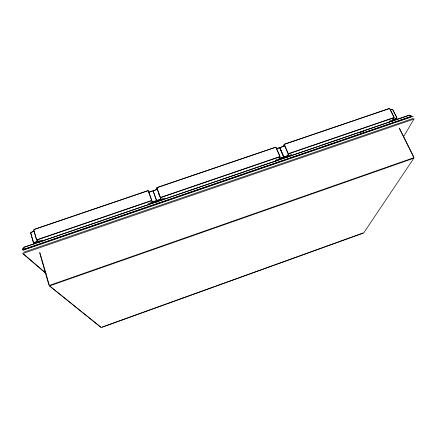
<?xml version="1.0" encoding="UTF-8"?>
<svg xmlns="http://www.w3.org/2000/svg" width="436" height="436" viewBox="0 0 436 436"><rect width="100%" height="100%" fill="white"/><g stroke="black" fill="none" stroke-linecap="round" stroke-linejoin="round"><path stroke-width="0.65" d="M275.803 161.347L276.026 160.012M279.46 159.489L279.917 156.965M279.694 158.606L280.037 156.709M283.678 146.61L284.049 144.643M283.798 146.36L284.168 144.392M283.427 158.715L283.689 157.385M283.623 158.65L283.885 157.32M287.684 155.87L288.082 153.957M287.695 157.26L288.365 154.072M291.232 156.028L291.526 154.704M388.923 122.325L389.544 121.121M392.187 121.437L394.139 117.655M396.275 119.796L396.913 118.597M403.518 136.828L414.189 118.679M363.749 232.889L414.026 157.93M102.335 326.962L363.155 232.96M101.719 327.42L363.324 233.129M49.906 285.248L413.453 157.843M50.124 285.711L413.513 158.328M23.942 253.131L413.29 119.306M36.973 239.702L151.336 200.56M160.731 197.345L279.601 156.66M288.599 153.581L393.812 117.573M37.098 239.969L151.428 200.833M160.824 197.617L279.667 156.938M288.659 153.859L393.844 117.851M33.861 242.558L38.368 241.01M151.821 202.151L156.159 200.664M156.927 200.402L160.633 199.132M279.225 158.508L283.378 157.085M284.114 156.835L288.261 155.412M392.95 119.557L396.689 118.276M33.986 242.819L41.709 240.176M148.812 203.481L156.251 200.931M157.02 200.669L164.437 198.129M276.32 159.799L283.444 157.358M284.179 157.107L291.281 154.671M389.871 120.897L396.722 118.548M23.953 247.217L409.426 115.099M23.942 247.354L409.573 115.175M360.43 132.435L363.635 131.334M409.448 115.769L410.483 115.409M24.421 249.06L410.331 116.663M411.824 116.417L23.015 249.828L22.716 248.662M22.972 250.28L412.293 116.668M23.533 252.291L413.192 118.423M34.046 229.412L147.848 190.679M157.194 187.496L275.508 147.221M284.463 144.174L389.201 108.52M34.041 229.543L147.886 190.788M157.238 187.605L275.601 147.314M284.561 144.262L389.337 108.597M30.972 232.317L34.172 231.227M148.965 192.118L152.665 190.854M153.434 190.597L157.739 189.126M276.07 148.812L279.291 147.711M280.026 147.466L283.885 146.153M390.236 109.916L392.095 109.283M30.961 232.448L34.166 231.358M149.008 192.227L152.709 190.968M153.477 190.706L157.783 189.24M276.429 148.812L279.389 147.804M280.119 147.553L283.978 146.24M390.373 109.992L392.231 109.354M412.707 116.363L413.339 116.614M49.235 285.787L100.901 327.322M49.737 286.021L101.266 327.496M22.421 253.311L46.211 273.683M23.299 253.719L45.442 272.723M33.507 242.879L34.488 243.822M33.779 243.01L34.76 243.947M36.891 240.154L39.207 242.443M36.613 240.029L38.008 241.402M42.09 240.16L43.044 241.13M411.001 115.595L411.513 116.603M410.865 115.562L411.377 116.57M410.091 115.36L410.603 116.368M409.954 115.327L410.467 116.336M392.754 109.545L396.967 117.976M392.613 109.507L396.825 117.943M389.86 108.782L394.09 117.279M399.447 128.168L413.949 157.265M389.719 108.749L393.953 117.24M399.202 128.113L413.704 157.227M284.397 144.605L288.218 153.423M284.179 144.768L288 153.581M279.956 147.897L283.738 156.677M279.945 147.984L283.727 156.764M279.765 147.962L283.52 156.835M276.168 147.493L279.956 156.333M275.983 147.472L279.77 156.317M157.047 187.965L160.35 197.181M156.867 188.118L160.165 197.328M158.224 192.385L159.527 196.031M148.567 203.683L149.025 204.958M153.287 191.061L156.579 200.309M153.085 191.132L156.35 200.304M148.496 190.963L151.766 200.206M148.262 190.957L151.526 200.2M151.892 200.571L152.447 202.2M148.442 190.81L149.019 192.499M151.75 200.838L152.676 203.547M156.704 200.674L157.183 202.162M156.568 200.942L156.982 202.228M156.944 187.703L157.456 189.409M156.807 187.965L157.32 189.671M160.568 197.819L161.385 200.56M160.29 197.699L160.786 199.345M33.823 229.919L36.597 239.528M33.676 230.061L36.444 239.664M39.878 252.537L49.224 284.926M39.605 252.776L48.941 285.155M30.743 232.819L33.49 242.383M30.596 232.96L33.338 242.52M23.724 247.73L24.045 248.885M23.577 247.871L23.898 249.021M22.568 248.798L22.895 249.948"/></g></svg>
